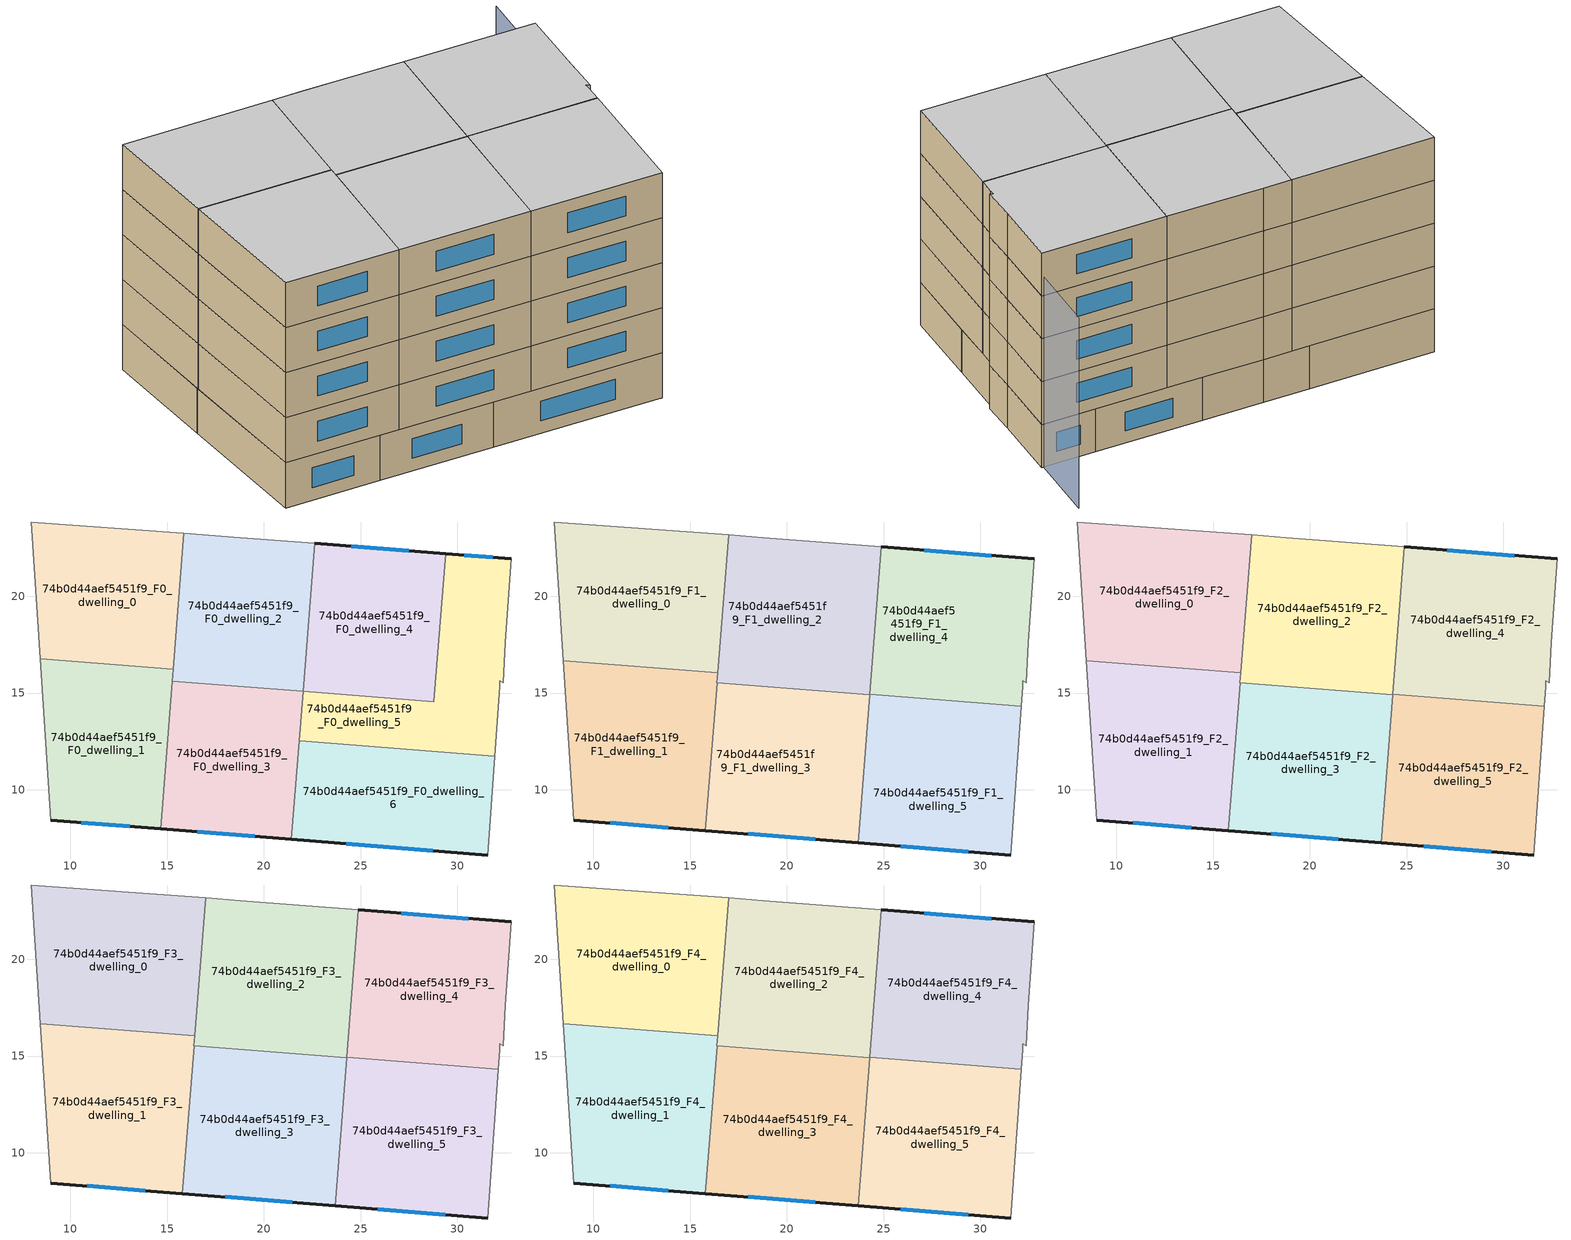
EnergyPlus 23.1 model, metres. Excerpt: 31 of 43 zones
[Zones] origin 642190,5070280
74b0d44aef5451f9_F0_dwelling_0
 floor ground (EU_floor_Construction): 15.86,23.26 15.31,16.22 8.43,16.77 7.98,23.84 z0
 wall to 74b0d44aef5451f9_F0_dwelling_1 (EU_wall_Construction): 8.43,16.77 15.31,16.22 z0:3
 wall adiabatic (EU_wall_Construction): 15.86,23.26 7.98,23.84 8.43,16.77 z0:3
 wall to 74b0d44aef5451f9_F0_dwelling_2 (EU_wall_Construction): 15.31,16.22 15.86,23.26 z0:3
 ceiling adiabatic (EU_roof_Construction): 15.31,16.22 15.86,23.26 7.98,23.84 8.43,16.77 z3
74b0d44aef5451f9_F0_dwelling_1
 floor ground (EU_floor_Construction): 15.31,16.22 14.66,7.98 8.97,8.43 8.43,16.77 z0
 wall outside (EU_wall_Construction): 8.97,8.43 14.66,7.98 z0:3
 wall adiabatic (EU_wall_Construction): 8.43,16.77 8.97,8.43 z0:3
 wall to 74b0d44aef5451f9_F0_dwelling_3 (EU_wall_Construction): 14.66,7.98 15.26,15.62 z0:3
 wall to 74b0d44aef5451f9_F0_dwelling_2 (EU_wall_Construction): 15.26,15.62 15.31,16.23 z0:3
 window (EU_Window_Construction): 10.57,8.31 13.06,8.11 z0.84:2.16
 ceiling adiabatic (EU_roof_Construction): 15.3,16.14 15.31,16.22 8.43,16.77 8.44,16.68 z3
74b0d44aef5451f9_F0_dwelling_2
 floor ground (EU_floor_Construction): 22.64,22.74 22.03,15.09 15.26,15.62 15.86,23.26 18.78,23.04 z0
 wall adiabatic (EU_wall_Construction): 22.64,22.74 18.78,23.04 15.86,23.26 z0:3
 wall to 74b0d44aef5451f9_F0_dwelling_3 (EU_wall_Construction): 15.26,15.62 22.03,15.09 z0:3
 wall to 74b0d44aef5451f9_F0_dwelling_4 (EU_wall_Construction): 22.03,15.09 22.64,22.74 z0:3
 ceiling adiabatic (EU_roof_Construction): 16.43,16.05 16.99,23.17 15.86,23.26 15.3,16.14 z3
74b0d44aef5451f9_F0_dwelling_3
 floor ground (EU_floor_Construction): 22.03,15.09 21.43,7.44 14.66,7.98 15.26,15.62 z0
 wall outside (EU_wall_Construction): 14.66,7.98 21.43,7.44 z0:3
 wall to 74b0d44aef5451f9_F0_dwelling_6 (EU_wall_Construction): 21.43,7.44 21.83,12.54 z0:3
 wall to 74b0d44aef5451f9_F0_dwelling_5 (EU_wall_Construction): 21.83,12.54 22.03,15.08 z0:3
 window (EU_Window_Construction): 16.56,7.83 19.53,7.59 z0.84:2.16
74b0d44aef5451f9_F0_dwelling_4
 floor ground (EU_floor_Construction): 29.4,22.2 28.8,14.55 22.03,15.08 22.64,22.74 z0
 wall outside (EU_wall_Construction): 29.4,22.2 22.64,22.74 z0:3
 wall to 74b0d44aef5451f9_F0_dwelling_5 (EU_wall_Construction): 22.03,15.08 28.8,14.55 29.4,22.2 z0:3
 window (EU_Window_Construction): 27.51,22.35 24.53,22.59 z0.84:2.16
74b0d44aef5451f9_F0_dwelling_5
 floor ground (EU_floor_Construction): 32.79,21.94 32.49,17.63 32.39,15.53 32.19,15.63 32.19,15.33 31.94,11.74 21.83,12.54 22.03,15.08 28.8,14.55 29.4,22.2 z0
 wall outside (EU_wall_Construction): 32.79,21.94 29.4,22.2 z0:3
 wall adiabatic (EU_wall_Construction): 31.94,11.74 32.19,15.33 32.19,15.63 32.39,15.53 32.49,17.63 32.79,21.94 z0:3
 wall to 74b0d44aef5451f9_F0_dwelling_6 (EU_wall_Construction): 21.83,12.54 31.94,11.74 z0:3
 window (EU_Window_Construction): 31.84,22.01 30.35,22.13 z0.84:2.16
74b0d44aef5451f9_F0_dwelling_6
 floor ground (EU_floor_Construction): 31.94,11.74 31.59,6.62 21.43,7.44 21.83,12.54 z0
 wall outside (EU_wall_Construction): 21.43,7.44 31.59,6.62 z0:3
 wall adiabatic (EU_wall_Construction): 31.59,6.62 31.94,11.74 z0:3
 window (EU_Window_Construction): 24.28,7.21 28.74,6.85 z0.84:2.16
 ceiling adiabatic (EU_roof_Construction): 31.59,6.62 31.94,11.74 24.09,12.36 23.68,7.26 21.43,7.44 z3
74b0d44aef5451f9_F1_dwelling_0
 floor adiabatic (EU_floor_Construction): 16.99,23.17 16.43,16.05 8.44,16.68 7.98,23.84 z3
 wall to 74b0d44aef5451f9_F1_dwelling_1 (EU_wall_Construction): 8.44,16.68 16.43,16.05 z3:6
 wall adiabatic (EU_wall_Construction): 16.99,23.17 7.98,23.84 8.44,16.68 z3:6
 wall to 74b0d44aef5451f9_F1_dwelling_2 (EU_wall_Construction): 16.43,16.05 16.99,23.17 z3:6
74b0d44aef5451f9_F1_dwelling_1
 floor to 74b0d44aef5451f9_F0_dwelling_1 (EU_floor_Construction): 15.3,16.14 14.66,7.98 8.97,8.43 8.44,16.68 z3
 floor to 74b0d44aef5451f9_F0_dwelling_3 (EU_floor_Construction): 16.39,15.53 15.79,7.89 14.66,7.98 15.26,15.62 z3
 floor to 74b0d44aef5451f9_F0_dwelling_2 (EU_floor_Construction): 16.43,16.05 16.39,15.53 15.26,15.62 15.3,16.14 z3
 wall outside (EU_wall_Construction): 8.97,8.43 15.79,7.89 z3:6
 wall adiabatic (EU_wall_Construction): 8.44,16.68 8.97,8.43 z3:6
 wall to 74b0d44aef5451f9_F1_dwelling_3 (EU_wall_Construction): 15.79,7.89 16.39,15.53 z3:6
 wall to 74b0d44aef5451f9_F1_dwelling_2 (EU_wall_Construction): 16.39,15.53 16.43,16.05 z3:6
 window (EU_Window_Construction): 10.88,8.28 13.88,8.04 z3.84:5.16
74b0d44aef5451f9_F1_dwelling_2
 floor to 74b0d44aef5451f9_F0_dwelling_2 (EU_floor_Construction): 22.64,22.74 22.03,15.09 16.39,15.53 16.99,23.17 18.78,23.04 z3
 floor to 74b0d44aef5451f9_F0_dwelling_4 (EU_floor_Construction): 24.89,22.56 24.29,14.91 22.03,15.09 22.64,22.74 z3
 wall adiabatic (EU_wall_Construction): 24.89,22.56 18.78,23.04 16.99,23.17 z3:6
 wall to 74b0d44aef5451f9_F1_dwelling_3 (EU_wall_Construction): 16.39,15.53 24.29,14.91 z3:6
 wall to 74b0d44aef5451f9_F1_dwelling_4 (EU_wall_Construction): 24.29,14.93 24.89,22.56 z3:6
 wall to 74b0d44aef5451f9_F1_dwelling_5 (EU_wall_Construction): 24.29,14.91 24.29,14.93 z3:6
74b0d44aef5451f9_F1_dwelling_3
 floor to 74b0d44aef5451f9_F0_dwelling_3 (EU_floor_Construction): 22.03,15.09 21.43,7.44 15.79,7.89 16.39,15.53 z3
 floor to 74b0d44aef5451f9_F0_dwelling_5 (EU_floor_Construction): 24.29,14.91 24.09,12.36 21.83,12.54 22.03,15.08 z3
 floor to 74b0d44aef5451f9_F0_dwelling_6 (EU_floor_Construction): 24.09,12.36 23.68,7.26 21.43,7.44 21.83,12.54 z3
 wall outside (EU_wall_Construction): 15.79,7.89 23.68,7.26 z3:6
 wall to 74b0d44aef5451f9_F1_dwelling_5 (EU_wall_Construction): 23.68,7.26 24.29,14.91 z3:6
 window (EU_Window_Construction): 18,7.71 21.47,7.43 z3.84:5.16
74b0d44aef5451f9_F1_dwelling_4
 floor to 74b0d44aef5451f9_F0_dwelling_4 (EU_floor_Construction): 29.4,22.2 28.8,14.58 24.29,14.93 24.89,22.56 z3
 floor to 74b0d44aef5451f9_F0_dwelling_5 (EU_floor_Construction): 32.79,21.94 32.49,17.63 32.39,15.53 32.19,15.63 32.19,15.33 32.12,14.31 28.8,14.58 29.4,22.2 z3
 wall outside (EU_wall_Construction): 32.79,21.94 24.89,22.56 z3:6
 wall adiabatic (EU_wall_Construction): 32.12,14.31 32.19,15.33 32.19,15.63 32.39,15.53 32.49,17.63 32.79,21.94 z3:6
 wall to 74b0d44aef5451f9_F1_dwelling_5 (EU_wall_Construction): 24.29,14.93 32.12,14.31 z3:6
 window (EU_Window_Construction): 30.58,22.11 27.11,22.38 z3.84:5.16
74b0d44aef5451f9_F1_dwelling_5
 floor to 74b0d44aef5451f9_F0_dwelling_5 (EU_floor_Construction): 32.12,14.31 31.94,11.74 24.09,12.36 24.29,14.91 28.8,14.55 28.8,14.58 z3
 floor adiabatic (EU_floor_Construction): 31.94,11.74 31.59,6.62 23.68,7.26 24.09,12.36 z3
 floor to 74b0d44aef5451f9_F0_dwelling_4 (EU_floor_Construction): 28.8,14.58 28.8,14.55 24.29,14.91 24.29,14.93 z3
 wall outside (EU_wall_Construction): 23.68,7.26 31.59,6.62 z3:6
 wall adiabatic (EU_wall_Construction): 31.59,6.62 32.12,14.31 z3:6
 window (EU_Window_Construction): 25.9,7.08 29.37,6.8 z3.84:5.16
74b0d44aef5451f9_F2_dwelling_0
 floor to 74b0d44aef5451f9_F1_dwelling_0 (EU_floor_Construction): 16.99,23.17 16.43,16.05 8.44,16.68 7.98,23.84 z6
 wall to 74b0d44aef5451f9_F2_dwelling_1 (EU_wall_Construction): 8.44,16.68 16.43,16.05 z6:9
 wall adiabatic (EU_wall_Construction): 16.99,23.17 7.98,23.84 8.44,16.68 z6:9
 wall to 74b0d44aef5451f9_F2_dwelling_2 (EU_wall_Construction): 16.43,16.05 16.99,23.17 z6:9
74b0d44aef5451f9_F2_dwelling_1
 floor to 74b0d44aef5451f9_F1_dwelling_1 (EU_floor_Construction): 16.43,16.05 15.79,7.89 8.97,8.43 8.44,16.68 z6
 wall outside (EU_wall_Construction): 8.97,8.43 15.79,7.89 z6:9
 wall adiabatic (EU_wall_Construction): 8.44,16.68 8.97,8.43 z6:9
 wall to 74b0d44aef5451f9_F2_dwelling_3 (EU_wall_Construction): 15.79,7.89 16.39,15.53 z6:9
 wall to 74b0d44aef5451f9_F2_dwelling_2 (EU_wall_Construction): 16.39,15.53 16.43,16.05 z6:9
 window (EU_Window_Construction): 10.88,8.28 13.88,8.04 z6.84:8.16
74b0d44aef5451f9_F2_dwelling_2
 floor to 74b0d44aef5451f9_F1_dwelling_2 (EU_floor_Construction): 24.89,22.56 24.29,14.91 16.39,15.53 16.99,23.17 18.78,23.04 z6
 wall adiabatic (EU_wall_Construction): 24.89,22.56 18.78,23.04 16.99,23.17 z6:9
 wall to 74b0d44aef5451f9_F2_dwelling_3 (EU_wall_Construction): 16.39,15.53 24.29,14.91 z6:9
 wall to 74b0d44aef5451f9_F2_dwelling_4 (EU_wall_Construction): 24.29,14.93 24.89,22.56 z6:9
 wall to 74b0d44aef5451f9_F2_dwelling_5 (EU_wall_Construction): 24.29,14.91 24.29,14.93 z6:9
74b0d44aef5451f9_F2_dwelling_3
 floor to 74b0d44aef5451f9_F1_dwelling_3 (EU_floor_Construction): 24.29,14.91 23.68,7.26 15.79,7.89 16.39,15.53 z6
 wall outside (EU_wall_Construction): 15.79,7.89 23.68,7.26 z6:9
 wall to 74b0d44aef5451f9_F2_dwelling_5 (EU_wall_Construction): 23.68,7.26 24.29,14.91 z6:9
 window (EU_Window_Construction): 18,7.71 21.47,7.43 z6.84:8.16
74b0d44aef5451f9_F2_dwelling_4
 floor to 74b0d44aef5451f9_F1_dwelling_4 (EU_floor_Construction): 32.79,21.94 32.49,17.63 32.39,15.53 32.19,15.63 32.19,15.33 32.12,14.31 24.29,14.93 24.89,22.56 z6
 wall outside (EU_wall_Construction): 32.79,21.94 24.89,22.56 z6:9
 wall adiabatic (EU_wall_Construction): 32.12,14.31 32.19,15.33 32.19,15.63 32.39,15.53 32.49,17.63 32.79,21.94 z6:9
 wall to 74b0d44aef5451f9_F2_dwelling_5 (EU_wall_Construction): 24.29,14.93 32.12,14.31 z6:9
 window (EU_Window_Construction): 30.58,22.11 27.11,22.38 z6.84:8.16
74b0d44aef5451f9_F2_dwelling_5
 floor to 74b0d44aef5451f9_F1_dwelling_5 (EU_floor_Construction): 32.12,14.31 31.59,6.62 23.68,7.26 24.29,14.93 z6
 wall outside (EU_wall_Construction): 23.68,7.26 31.59,6.62 z6:9
 wall adiabatic (EU_wall_Construction): 31.59,6.62 32.12,14.31 z6:9
 window (EU_Window_Construction): 25.9,7.08 29.37,6.8 z6.84:8.16
74b0d44aef5451f9_F3_dwelling_0
 floor to 74b0d44aef5451f9_F2_dwelling_0 (EU_floor_Construction): 16.99,23.17 16.43,16.05 8.44,16.68 7.98,23.84 z9
 wall to 74b0d44aef5451f9_F3_dwelling_1 (EU_wall_Construction): 8.44,16.68 16.43,16.05 z9:12
 wall adiabatic (EU_wall_Construction): 16.99,23.17 7.98,23.84 8.44,16.68 z9:12
 wall to 74b0d44aef5451f9_F3_dwelling_2 (EU_wall_Construction): 16.43,16.05 16.99,23.17 z9:12
74b0d44aef5451f9_F3_dwelling_1
 floor to 74b0d44aef5451f9_F2_dwelling_1 (EU_floor_Construction): 16.43,16.05 15.79,7.89 8.97,8.43 8.44,16.68 z9
 wall outside (EU_wall_Construction): 8.97,8.43 15.79,7.89 z9:12
 wall adiabatic (EU_wall_Construction): 8.44,16.68 8.97,8.43 z9:12
 wall to 74b0d44aef5451f9_F3_dwelling_3 (EU_wall_Construction): 15.79,7.89 16.39,15.53 z9:12
 wall to 74b0d44aef5451f9_F3_dwelling_2 (EU_wall_Construction): 16.39,15.53 16.43,16.05 z9:12
 window (EU_Window_Construction): 10.88,8.28 13.88,8.04 z9.84:11.16
74b0d44aef5451f9_F3_dwelling_2
 floor to 74b0d44aef5451f9_F2_dwelling_2 (EU_floor_Construction): 24.89,22.56 24.29,14.91 16.39,15.53 16.99,23.17 18.78,23.04 z9
 wall adiabatic (EU_wall_Construction): 24.89,22.56 18.78,23.04 16.99,23.17 z9:12
 wall to 74b0d44aef5451f9_F3_dwelling_3 (EU_wall_Construction): 16.39,15.53 24.29,14.91 z9:12
 wall to 74b0d44aef5451f9_F3_dwelling_4 (EU_wall_Construction): 24.29,14.93 24.89,22.56 z9:12
 wall to 74b0d44aef5451f9_F3_dwelling_5 (EU_wall_Construction): 24.29,14.91 24.29,14.93 z9:12
74b0d44aef5451f9_F3_dwelling_3
 floor to 74b0d44aef5451f9_F2_dwelling_3 (EU_floor_Construction): 24.29,14.91 23.68,7.26 15.79,7.89 16.39,15.53 z9
 wall outside (EU_wall_Construction): 15.79,7.89 23.68,7.26 z9:12
 wall to 74b0d44aef5451f9_F3_dwelling_5 (EU_wall_Construction): 23.68,7.26 24.29,14.91 z9:12
 window (EU_Window_Construction): 18,7.71 21.47,7.43 z9.84:11.16
74b0d44aef5451f9_F3_dwelling_4
 floor to 74b0d44aef5451f9_F2_dwelling_4 (EU_floor_Construction): 32.79,21.94 32.49,17.63 32.39,15.53 32.19,15.63 32.19,15.33 32.12,14.31 24.29,14.93 24.89,22.56 z9
 wall outside (EU_wall_Construction): 32.79,21.94 24.89,22.56 z9:12
 wall adiabatic (EU_wall_Construction): 32.12,14.31 32.19,15.33 32.19,15.63 32.39,15.53 32.49,17.63 32.79,21.94 z9:12
 wall to 74b0d44aef5451f9_F3_dwelling_5 (EU_wall_Construction): 24.29,14.93 32.12,14.31 z9:12
 window (EU_Window_Construction): 30.58,22.11 27.11,22.38 z9.84:11.16
74b0d44aef5451f9_F3_dwelling_5
 floor to 74b0d44aef5451f9_F2_dwelling_5 (EU_floor_Construction): 32.12,14.31 31.59,6.62 23.68,7.26 24.29,14.93 z9
 wall outside (EU_wall_Construction): 23.68,7.26 31.59,6.62 z9:12
 wall adiabatic (EU_wall_Construction): 31.59,6.62 32.12,14.31 z9:12
 window (EU_Window_Construction): 25.9,7.08 29.37,6.8 z9.84:11.16
74b0d44aef5451f9_F4_dwelling_0
 floor to 74b0d44aef5451f9_F3_dwelling_0 (EU_floor_Construction): 16.99,23.17 16.43,16.05 8.44,16.68 7.98,23.84 z12
 wall to 74b0d44aef5451f9_F4_dwelling_1 (EU_wall_Construction): 8.44,16.68 16.43,16.05 z12:15
 wall adiabatic (EU_wall_Construction): 16.99,23.17 7.98,23.84 8.44,16.68 z12:15
 wall to 74b0d44aef5451f9_F4_dwelling_2 (EU_wall_Construction): 16.43,16.05 16.99,23.17 z12:15
 ceiling to 74b0d44aef5451f9_F5_dwelling_0 (EU_floor_Construction): 16.43,16.05 16.99,23.17 7.98,23.84 8.44,16.68 z15
74b0d44aef5451f9_F4_dwelling_1
 floor to 74b0d44aef5451f9_F3_dwelling_1 (EU_floor_Construction): 16.43,16.05 15.79,7.89 8.97,8.43 8.44,16.68 z12
 wall outside (EU_wall_Construction): 8.97,8.43 15.79,7.89 z12:15
 wall adiabatic (EU_wall_Construction): 8.44,16.68 8.97,8.43 z12:15
 wall to 74b0d44aef5451f9_F4_dwelling_3 (EU_wall_Construction): 15.79,7.89 16.39,15.53 z12:15
 wall to 74b0d44aef5451f9_F4_dwelling_2 (EU_wall_Construction): 16.39,15.53 16.43,16.05 z12:15
 window (EU_Window_Construction): 10.88,8.28 13.88,8.04 z12.84:14.16
 ceiling to 74b0d44aef5451f9_F5_dwelling_1 (EU_floor_Construction): 15.79,7.89 16.43,16.05 8.44,16.68 8.97,8.43 z15
74b0d44aef5451f9_F4_dwelling_2
 floor to 74b0d44aef5451f9_F3_dwelling_2 (EU_floor_Construction): 24.89,22.56 24.29,14.91 16.39,15.53 16.99,23.17 18.78,23.04 z12
 wall adiabatic (EU_wall_Construction): 24.89,22.56 18.78,23.04 16.99,23.17 z12:15
 wall to 74b0d44aef5451f9_F4_dwelling_3 (EU_wall_Construction): 16.39,15.53 24.29,14.91 z12:15
 wall to 74b0d44aef5451f9_F4_dwelling_4 (EU_wall_Construction): 24.29,14.93 24.89,22.56 z12:15
 wall to 74b0d44aef5451f9_F4_dwelling_5 (EU_wall_Construction): 24.29,14.91 24.29,14.93 z12:15
 ceiling to 74b0d44aef5451f9_F5_dwelling_2 (EU_floor_Construction): 24.29,14.91 24.89,22.56 18.78,23.04 16.99,23.17 16.39,15.53 z15
74b0d44aef5451f9_F4_dwelling_3
 floor to 74b0d44aef5451f9_F3_dwelling_3 (EU_floor_Construction): 24.29,14.91 23.68,7.26 15.79,7.89 16.39,15.53 z12
 wall outside (EU_wall_Construction): 15.79,7.89 23.68,7.26 z12:15
 wall to 74b0d44aef5451f9_F4_dwelling_5 (EU_wall_Construction): 23.68,7.26 24.29,14.91 z12:15
 window (EU_Window_Construction): 18,7.71 21.47,7.43 z12.84:14.16
 ceiling to 74b0d44aef5451f9_F5_dwelling_3 (EU_floor_Construction): 23.68,7.26 24.29,14.91 16.39,15.53 15.79,7.89 z15
74b0d44aef5451f9_F4_dwelling_4
 floor to 74b0d44aef5451f9_F3_dwelling_4 (EU_floor_Construction): 32.79,21.94 32.49,17.63 32.39,15.53 32.19,15.63 32.19,15.33 32.12,14.31 24.29,14.93 24.89,22.56 z12
 wall outside (EU_wall_Construction): 32.79,21.94 24.89,22.56 z12:15
 wall adiabatic (EU_wall_Construction): 32.12,14.31 32.19,15.33 32.19,15.63 32.39,15.53 32.49,17.63 32.79,21.94 z12:15
 wall to 74b0d44aef5451f9_F4_dwelling_5 (EU_wall_Construction): 24.29,14.93 32.12,14.31 z12:15
 window (EU_Window_Construction): 30.58,22.11 27.11,22.38 z12.84:14.16
 ceiling to 74b0d44aef5451f9_F5_dwelling_4 (EU_floor_Construction): 32.12,14.31 32.19,15.33 32.19,15.63 32.39,15.53 32.49,17.63 32.79,21.94 24.89,22.56 24.29,14.93 z15
74b0d44aef5451f9_F4_dwelling_5
 floor to 74b0d44aef5451f9_F3_dwelling_5 (EU_floor_Construction): 32.12,14.31 31.59,6.62 23.68,7.26 24.29,14.93 z12
 wall outside (EU_wall_Construction): 23.68,7.26 31.59,6.62 z12:15
 wall adiabatic (EU_wall_Construction): 31.59,6.62 32.12,14.31 z12:15
 window (EU_Window_Construction): 25.9,7.08 29.37,6.8 z12.84:14.16
 ceiling to 74b0d44aef5451f9_F5_dwelling_5 (EU_floor_Construction): 31.59,6.62 32.12,14.31 24.29,14.93 23.68,7.26 z15
shading: 31.51,6.62 33.01,26.37 z0:13.3
[Building]
EU S2 Campaign: North Axis=0; Terrain=City; Solar Distribution=FullExterior
[Site:Location]
Lyon-Bron: Latitude=45.75; Longitude=5; Time Zone=1; Elevation=198
[SizingPeriod:WeatherFileDays]
AnnualSizingPeriod: Begin Month=1; Begin Day of Month=1; End Month=12; End Day of Month=31; Day of Week for Start Day=Monday; Use Weather File Daylight Saving Period=No; Use Weather File Rain and Snow Indicators=No
[MATERIAL]
EU_InternalMass_Material: Roughness=MediumRough; Thickness=0.1; Conductivity=1; Density=1800; Specific Heat=900; Thermal Absorptance=0.9; Solar Absorptance=0.7; Visible Absorptance=0.7
[MATERIAL:NOMASS] Roughness=MediumRough; Thermal Absorptance=0.9; Solar Absorptance=0.7; Visible Absorptance=0.7
Name | Thermal Resistance
EU_wall_NoMass | 0.776494
EU_roof_NoMass | 0.486893
EU_floor_NoMass | 0.421597
[WINDOWMATERIAL:SIMPLEGLAZINGSYSTEM]
EU_Window_SimpleGlazing: UFactor=4.24961; Solar Heat Gain Coefficient=0.83; Visible Transmittance=0.83
[CONSTRUCTION]
EU_wall_Construction: EU_wall_NoMass
EU_roof_Construction: EU_roof_NoMass
EU_floor_Construction: EU_floor_NoMass
EU_Window_Construction: EU_Window_SimpleGlazing
EU_InternalMass_Construction: EU_InternalMass_Material
[ZONE] Type=1; Multiplier=1; Ceiling Height=autocalculate; Floor Area=autocalculate; Part of Total Floor Area=Yes
Name | Volume
74b0d44aef5451f9_F0_dwelling_0 | 156.312
74b0d44aef5451f9_F1_dwelling_0; 74b0d44aef5451f9_F2_dwelling_0; 74b0d44aef5451f9_F3_dwelling_0; 74b0d44aef5451f9_F4_dwelling_0 | 182.352
74b0d44aef5451f9_F0_dwelling_1; 74b0d44aef5451f9_F0_dwelling_5 | 156.302
74b0d44aef5451f9_F1_dwelling_1; 74b0d44aef5451f9_F2_dwelling_1; 74b0d44aef5451f9_F3_dwelling_1; 74b0d44aef5451f9_F4_dwelling_1 | 182.336
74b0d44aef5451f9_F0_dwelling_2 | 156.297
74b0d44aef5451f9_F1_dwelling_2; 74b0d44aef5451f9_F2_dwelling_2; 74b0d44aef5451f9_F3_dwelling_2; 74b0d44aef5451f9_F4_dwelling_2 | 182.35
74b0d44aef5451f9_F0_dwelling_3 | 156.316
74b0d44aef5451f9_F1_dwelling_3; 74b0d44aef5451f9_F2_dwelling_3; 74b0d44aef5451f9_F3_dwelling_3; 74b0d44aef5451f9_F4_dwelling_3 | 182.323
74b0d44aef5451f9_F0_dwelling_4 | 156.288
74b0d44aef5451f9_F1_dwelling_4; 74b0d44aef5451f9_F2_dwelling_4; 74b0d44aef5451f9_F3_dwelling_4; 74b0d44aef5451f9_F4_dwelling_4 | 182.341
74b0d44aef5451f9_F1_dwelling_5; 74b0d44aef5451f9_F2_dwelling_5; 74b0d44aef5451f9_F3_dwelling_5; 74b0d44aef5451f9_F4_dwelling_5 | 182.357
74b0d44aef5451f9_F0_dwelling_6 | 156.266
[INTERNALMASS] Construction=EU_InternalMass_Construction
Name | Zone or ZoneList | Surface Area
74b0d44aef5451f9_F0_dwelling_0_EU_InternalMass | 74b0d44aef5451f9_F0_dwelling_0 | 52.1037
74b0d44aef5451f9_F0_dwelling_1_EU_InternalMass | 74b0d44aef5451f9_F0_dwelling_1 | 52.0987
74b0d44aef5451f9_F0_dwelling_2_EU_InternalMass | 74b0d44aef5451f9_F0_dwelling_2 | 52.0986
74b0d44aef5451f9_F0_dwelling_3_EU_InternalMass | 74b0d44aef5451f9_F0_dwelling_3 | 52.1035
74b0d44aef5451f9_F0_dwelling_4_EU_InternalMass | 74b0d44aef5451f9_F0_dwelling_4 | 52.096
74b0d44aef5451f9_F0_dwelling_5_EU_InternalMass | 74b0d44aef5451f9_F0_dwelling_5 | 52.1008
74b0d44aef5451f9_F0_dwelling_6_EU_InternalMass | 74b0d44aef5451f9_F0_dwelling_6 | 52.0882
74b0d44aef5451f9_F1_dwelling_0_EU_InternalMass | 74b0d44aef5451f9_F1_dwelling_0 | 60.7843
74b0d44aef5451f9_F1_dwelling_1_EU_InternalMass | 74b0d44aef5451f9_F1_dwelling_1 | 60.779
74b0d44aef5451f9_F1_dwelling_2_EU_InternalMass | 74b0d44aef5451f9_F1_dwelling_2 | 60.7844
74b0d44aef5451f9_F1_dwelling_3_EU_InternalMass | 74b0d44aef5451f9_F1_dwelling_3 | 60.7762
74b0d44aef5451f9_F1_dwelling_4_EU_InternalMass | 74b0d44aef5451f9_F1_dwelling_4 | 60.7808
74b0d44aef5451f9_F1_dwelling_5_EU_InternalMass | 74b0d44aef5451f9_F1_dwelling_5 | 60.7872
74b0d44aef5451f9_F2_dwelling_0_EU_InternalMass | 74b0d44aef5451f9_F2_dwelling_0 | 60.7843
74b0d44aef5451f9_F2_dwelling_1_EU_InternalMass | 74b0d44aef5451f9_F2_dwelling_1 | 60.779
74b0d44aef5451f9_F2_dwelling_2_EU_InternalMass | 74b0d44aef5451f9_F2_dwelling_2 | 60.7844
74b0d44aef5451f9_F2_dwelling_3_EU_InternalMass | 74b0d44aef5451f9_F2_dwelling_3 | 60.7762
74b0d44aef5451f9_F2_dwelling_4_EU_InternalMass | 74b0d44aef5451f9_F2_dwelling_4 | 60.7808
74b0d44aef5451f9_F2_dwelling_5_EU_InternalMass | 74b0d44aef5451f9_F2_dwelling_5 | 60.7872
74b0d44aef5451f9_F3_dwelling_0_EU_InternalMass | 74b0d44aef5451f9_F3_dwelling_0 | 60.7843
74b0d44aef5451f9_F3_dwelling_1_EU_InternalMass | 74b0d44aef5451f9_F3_dwelling_1 | 60.779
74b0d44aef5451f9_F3_dwelling_2_EU_InternalMass | 74b0d44aef5451f9_F3_dwelling_2 | 60.7844
74b0d44aef5451f9_F3_dwelling_3_EU_InternalMass | 74b0d44aef5451f9_F3_dwelling_3 | 60.7762
74b0d44aef5451f9_F3_dwelling_4_EU_InternalMass | 74b0d44aef5451f9_F3_dwelling_4 | 60.7808
74b0d44aef5451f9_F3_dwelling_5_EU_InternalMass | 74b0d44aef5451f9_F3_dwelling_5 | 60.7872
74b0d44aef5451f9_F4_dwelling_0_EU_InternalMass | 74b0d44aef5451f9_F4_dwelling_0 | 60.7843
74b0d44aef5451f9_F4_dwelling_1_EU_InternalMass | 74b0d44aef5451f9_F4_dwelling_1 | 60.779
74b0d44aef5451f9_F4_dwelling_2_EU_InternalMass | 74b0d44aef5451f9_F4_dwelling_2 | 60.7844
74b0d44aef5451f9_F4_dwelling_3_EU_InternalMass | 74b0d44aef5451f9_F4_dwelling_3 | 60.7762
74b0d44aef5451f9_F4_dwelling_4_EU_InternalMass | 74b0d44aef5451f9_F4_dwelling_4 | 60.7808
74b0d44aef5451f9_F4_dwelling_5_EU_InternalMass | 74b0d44aef5451f9_F4_dwelling_5 | 60.7872
[OTHEREQUIPMENT] Fuel Type=Electricity; Design Level Calculation Method=Watts/Area; Power per Zone Floor Area=1; Fraction Latent=0; Fraction Radiant=0; Fraction Lost=0; Carbon Dioxide Generation Rate=0; EndUse Subcategory=EU_Step8_InternalGains
Name | Zone or ZoneList or Space or SpaceList | Schedule
EU_Step8_InternalGain_74b0d44aef5451f9_F0_dwelling_0_f000 | 74b0d44aef5451f9_F0_dwelling_0 | EU_Step8_GainSchedule_74b0d44aef5451f9_F0_dwelling_0_f000
EU_Step8_InternalGain_74b0d44aef5451f9_F0_dwelling_1_f000 | 74b0d44aef5451f9_F0_dwelling_1 | EU_Step8_GainSchedule_74b0d44aef5451f9_F0_dwelling_1_f000
EU_Step8_InternalGain_74b0d44aef5451f9_F0_dwelling_2_f000 | 74b0d44aef5451f9_F0_dwelling_2 | EU_Step8_GainSchedule_74b0d44aef5451f9_F0_dwelling_2_f000
EU_Step8_InternalGain_74b0d44aef5451f9_F0_dwelling_3_f000 | 74b0d44aef5451f9_F0_dwelling_3 | EU_Step8_GainSchedule_74b0d44aef5451f9_F0_dwelling_3_f000
EU_Step8_InternalGain_74b0d44aef5451f9_F0_dwelling_4_f000 | 74b0d44aef5451f9_F0_dwelling_4 | EU_Step8_GainSchedule_74b0d44aef5451f9_F0_dwelling_4_f000
EU_Step8_InternalGain_74b0d44aef5451f9_F0_dwelling_5_f000 | 74b0d44aef5451f9_F0_dwelling_5 | EU_Step8_GainSchedule_74b0d44aef5451f9_F0_dwelling_5_f000
EU_Step8_InternalGain_74b0d44aef5451f9_F0_dwelling_6_f000 | 74b0d44aef5451f9_F0_dwelling_6 | EU_Step8_GainSchedule_74b0d44aef5451f9_F0_dwelling_6_f000
EU_Step8_InternalGain_74b0d44aef5451f9_F1_dwelling_0_f000 | 74b0d44aef5451f9_F1_dwelling_0 | EU_Step8_GainSchedule_74b0d44aef5451f9_F1_dwelling_0_f000
EU_Step8_InternalGain_74b0d44aef5451f9_F1_dwelling_1_f000 | 74b0d44aef5451f9_F1_dwelling_1 | EU_Step8_GainSchedule_74b0d44aef5451f9_F1_dwelling_1_f000
EU_Step8_InternalGain_74b0d44aef5451f9_F1_dwelling_2_f000 | 74b0d44aef5451f9_F1_dwelling_2 | EU_Step8_GainSchedule_74b0d44aef5451f9_F1_dwelling_2_f000
EU_Step8_InternalGain_74b0d44aef5451f9_F1_dwelling_3_f000 | 74b0d44aef5451f9_F1_dwelling_3 | EU_Step8_GainSchedule_74b0d44aef5451f9_F1_dwelling_3_f000
EU_Step8_InternalGain_74b0d44aef5451f9_F1_dwelling_4_f000 | 74b0d44aef5451f9_F1_dwelling_4 | EU_Step8_GainSchedule_74b0d44aef5451f9_F1_dwelling_4_f000
EU_Step8_InternalGain_74b0d44aef5451f9_F1_dwelling_5_f000 | 74b0d44aef5451f9_F1_dwelling_5 | EU_Step8_GainSchedule_74b0d44aef5451f9_F1_dwelling_5_f000
EU_Step8_InternalGain_74b0d44aef5451f9_F2_dwelling_0_f000 | 74b0d44aef5451f9_F2_dwelling_0 | EU_Step8_GainSchedule_74b0d44aef5451f9_F2_dwelling_0_f000
EU_Step8_InternalGain_74b0d44aef5451f9_F2_dwelling_1_f000 | 74b0d44aef5451f9_F2_dwelling_1 | EU_Step8_GainSchedule_74b0d44aef5451f9_F2_dwelling_1_f000
EU_Step8_InternalGain_74b0d44aef5451f9_F2_dwelling_2_f000 | 74b0d44aef5451f9_F2_dwelling_2 | EU_Step8_GainSchedule_74b0d44aef5451f9_F2_dwelling_2_f000
EU_Step8_InternalGain_74b0d44aef5451f9_F2_dwelling_3_f000 | 74b0d44aef5451f9_F2_dwelling_3 | EU_Step8_GainSchedule_74b0d44aef5451f9_F2_dwelling_3_f000
EU_Step8_InternalGain_74b0d44aef5451f9_F2_dwelling_4_f000 | 74b0d44aef5451f9_F2_dwelling_4 | EU_Step8_GainSchedule_74b0d44aef5451f9_F2_dwelling_4_f000
EU_Step8_InternalGain_74b0d44aef5451f9_F2_dwelling_5_f000 | 74b0d44aef5451f9_F2_dwelling_5 | EU_Step8_GainSchedule_74b0d44aef5451f9_F2_dwelling_5_f000
EU_Step8_InternalGain_74b0d44aef5451f9_F3_dwelling_0_f000 | 74b0d44aef5451f9_F3_dwelling_0 | EU_Step8_GainSchedule_74b0d44aef5451f9_F3_dwelling_0_f000
EU_Step8_InternalGain_74b0d44aef5451f9_F3_dwelling_1_f000 | 74b0d44aef5451f9_F3_dwelling_1 | EU_Step8_GainSchedule_74b0d44aef5451f9_F3_dwelling_1_f000
EU_Step8_InternalGain_74b0d44aef5451f9_F3_dwelling_2_f000 | 74b0d44aef5451f9_F3_dwelling_2 | EU_Step8_GainSchedule_74b0d44aef5451f9_F3_dwelling_2_f000
EU_Step8_InternalGain_74b0d44aef5451f9_F3_dwelling_3_f000 | 74b0d44aef5451f9_F3_dwelling_3 | EU_Step8_GainSchedule_74b0d44aef5451f9_F3_dwelling_3_f000
EU_Step8_InternalGain_74b0d44aef5451f9_F3_dwelling_4_f000 | 74b0d44aef5451f9_F3_dwelling_4 | EU_Step8_GainSchedule_74b0d44aef5451f9_F3_dwelling_4_f000
EU_Step8_InternalGain_74b0d44aef5451f9_F3_dwelling_5_f000 | 74b0d44aef5451f9_F3_dwelling_5 | EU_Step8_GainSchedule_74b0d44aef5451f9_F3_dwelling_5_f000
EU_Step8_InternalGain_74b0d44aef5451f9_F4_dwelling_0_f000 | 74b0d44aef5451f9_F4_dwelling_0 | EU_Step8_GainSchedule_74b0d44aef5451f9_F4_dwelling_0_f000
EU_Step8_InternalGain_74b0d44aef5451f9_F4_dwelling_1_f000 | 74b0d44aef5451f9_F4_dwelling_1 | EU_Step8_GainSchedule_74b0d44aef5451f9_F4_dwelling_1_f000
EU_Step8_InternalGain_74b0d44aef5451f9_F4_dwelling_2_f000 | 74b0d44aef5451f9_F4_dwelling_2 | EU_Step8_GainSchedule_74b0d44aef5451f9_F4_dwelling_2_f000
EU_Step8_InternalGain_74b0d44aef5451f9_F4_dwelling_3_f000 | 74b0d44aef5451f9_F4_dwelling_3 | EU_Step8_GainSchedule_74b0d44aef5451f9_F4_dwelling_3_f000
EU_Step8_InternalGain_74b0d44aef5451f9_F4_dwelling_4_f000 | 74b0d44aef5451f9_F4_dwelling_4 | EU_Step8_GainSchedule_74b0d44aef5451f9_F4_dwelling_4_f000
EU_Step8_InternalGain_74b0d44aef5451f9_F4_dwelling_5_f000 | 74b0d44aef5451f9_F4_dwelling_5 | EU_Step8_GainSchedule_74b0d44aef5451f9_F4_dwelling_5_f000
[ZONEVENTILATION:DESIGNFLOWRATE] Schedule=EU_AlwaysOn; Design Flow Rate Calculation Method=AirChanges/Hour; Air Changes per Hour=0.693814; Ventilation Type=Natural; Fan Pressure Rise=0; Fan Total Efficiency=1; Constant Term Coefficient=1; Temperature Term Coefficient=0; Velocity Term Coefficient=0; Velocity Squared Term Coefficient=0; Minimum Indoor Temperature=-100; Maximum Indoor Temperature=100; Delta Temperature=-100; Minimum Outdoor Temperature=-100; Maximum Outdoor Temperature=100; Maximum Wind Speed=40
Name | Zone or ZoneList or Space or SpaceList
EU_ConstantAir_74b0d44aef5451f9_F0_dwelling_0 | 74b0d44aef5451f9_F0_dwelling_0
EU_ConstantAir_74b0d44aef5451f9_F0_dwelling_1 | 74b0d44aef5451f9_F0_dwelling_1
EU_ConstantAir_74b0d44aef5451f9_F0_dwelling_2 | 74b0d44aef5451f9_F0_dwelling_2
EU_ConstantAir_74b0d44aef5451f9_F0_dwelling_3 | 74b0d44aef5451f9_F0_dwelling_3
EU_ConstantAir_74b0d44aef5451f9_F0_dwelling_4 | 74b0d44aef5451f9_F0_dwelling_4
EU_ConstantAir_74b0d44aef5451f9_F0_dwelling_5 | 74b0d44aef5451f9_F0_dwelling_5
EU_ConstantAir_74b0d44aef5451f9_F0_dwelling_6 | 74b0d44aef5451f9_F0_dwelling_6
EU_ConstantAir_74b0d44aef5451f9_F1_dwelling_0 | 74b0d44aef5451f9_F1_dwelling_0
EU_ConstantAir_74b0d44aef5451f9_F1_dwelling_1 | 74b0d44aef5451f9_F1_dwelling_1
EU_ConstantAir_74b0d44aef5451f9_F1_dwelling_2 | 74b0d44aef5451f9_F1_dwelling_2
EU_ConstantAir_74b0d44aef5451f9_F1_dwelling_3 | 74b0d44aef5451f9_F1_dwelling_3
EU_ConstantAir_74b0d44aef5451f9_F1_dwelling_4 | 74b0d44aef5451f9_F1_dwelling_4
EU_ConstantAir_74b0d44aef5451f9_F1_dwelling_5 | 74b0d44aef5451f9_F1_dwelling_5
EU_ConstantAir_74b0d44aef5451f9_F2_dwelling_0 | 74b0d44aef5451f9_F2_dwelling_0
EU_ConstantAir_74b0d44aef5451f9_F2_dwelling_1 | 74b0d44aef5451f9_F2_dwelling_1
EU_ConstantAir_74b0d44aef5451f9_F2_dwelling_2 | 74b0d44aef5451f9_F2_dwelling_2
EU_ConstantAir_74b0d44aef5451f9_F2_dwelling_3 | 74b0d44aef5451f9_F2_dwelling_3
EU_ConstantAir_74b0d44aef5451f9_F2_dwelling_4 | 74b0d44aef5451f9_F2_dwelling_4
EU_ConstantAir_74b0d44aef5451f9_F2_dwelling_5 | 74b0d44aef5451f9_F2_dwelling_5
EU_ConstantAir_74b0d44aef5451f9_F3_dwelling_0 | 74b0d44aef5451f9_F3_dwelling_0
EU_ConstantAir_74b0d44aef5451f9_F3_dwelling_1 | 74b0d44aef5451f9_F3_dwelling_1
EU_ConstantAir_74b0d44aef5451f9_F3_dwelling_2 | 74b0d44aef5451f9_F3_dwelling_2
EU_ConstantAir_74b0d44aef5451f9_F3_dwelling_3 | 74b0d44aef5451f9_F3_dwelling_3
EU_ConstantAir_74b0d44aef5451f9_F3_dwelling_4 | 74b0d44aef5451f9_F3_dwelling_4
EU_ConstantAir_74b0d44aef5451f9_F3_dwelling_5 | 74b0d44aef5451f9_F3_dwelling_5
EU_ConstantAir_74b0d44aef5451f9_F4_dwelling_0 | 74b0d44aef5451f9_F4_dwelling_0
EU_ConstantAir_74b0d44aef5451f9_F4_dwelling_1 | 74b0d44aef5451f9_F4_dwelling_1
EU_ConstantAir_74b0d44aef5451f9_F4_dwelling_2 | 74b0d44aef5451f9_F4_dwelling_2
EU_ConstantAir_74b0d44aef5451f9_F4_dwelling_3 | 74b0d44aef5451f9_F4_dwelling_3
EU_ConstantAir_74b0d44aef5451f9_F4_dwelling_4 | 74b0d44aef5451f9_F4_dwelling_4
EU_ConstantAir_74b0d44aef5451f9_F4_dwelling_5 | 74b0d44aef5451f9_F4_dwelling_5
[HVACTEMPLATE:THERMOSTAT] Constant Heating Setpoint=20; Constant Cooling Setpoint=50
EU_HeatOnly_74b0d44aef5451f9_F0_dwelling_0; EU_HeatOnly_74b0d44aef5451f9_F0_dwelling_1; EU_HeatOnly_74b0d44aef5451f9_F0_dwelling_2; EU_HeatOnly_74b0d44aef5451f9_F0_dwelling_3; EU_HeatOnly_74b0d44aef5451f9_F0_dwelling_4; EU_HeatOnly_74b0d44aef5451f9_F0_dwelling_5; EU_HeatOnly_74b0d44aef5451f9_F0_dwelling_6; EU_HeatOnly_74b0d44aef5451f9_F1_dwelling_0; EU_HeatOnly_74b0d44aef5451f9_F1_dwelling_1; EU_HeatOnly_74b0d44aef5451f9_F1_dwelling_2; EU_HeatOnly_74b0d44aef5451f9_F1_dwelling_3; EU_HeatOnly_74b0d44aef5451f9_F1_dwelling_4; EU_HeatOnly_74b0d44aef5451f9_F1_dwelling_5; EU_HeatOnly_74b0d44aef5451f9_F2_dwelling_0; EU_HeatOnly_74b0d44aef5451f9_F2_dwelling_1; EU_HeatOnly_74b0d44aef5451f9_F2_dwelling_2; EU_HeatOnly_74b0d44aef5451f9_F2_dwelling_3; EU_HeatOnly_74b0d44aef5451f9_F2_dwelling_4; EU_HeatOnly_74b0d44aef5451f9_F2_dwelling_5; EU_HeatOnly_74b0d44aef5451f9_F3_dwelling_0; EU_HeatOnly_74b0d44aef5451f9_F3_dwelling_1; EU_HeatOnly_74b0d44aef5451f9_F3_dwelling_2; EU_HeatOnly_74b0d44aef5451f9_F3_dwelling_3; EU_HeatOnly_74b0d44aef5451f9_F3_dwelling_4; EU_HeatOnly_74b0d44aef5451f9_F3_dwelling_5; EU_HeatOnly_74b0d44aef5451f9_F4_dwelling_0; EU_HeatOnly_74b0d44aef5451f9_F4_dwelling_1; EU_HeatOnly_74b0d44aef5451f9_F4_dwelling_2; EU_HeatOnly_74b0d44aef5451f9_F4_dwelling_3; EU_HeatOnly_74b0d44aef5451f9_F4_dwelling_4; EU_HeatOnly_74b0d44aef5451f9_F4_dwelling_5; EU_HeatOnly_74b0d44aef5451f9_F5_dwelling_0; EU_HeatOnly_74b0d44aef5451f9_F5_dwelling_1; EU_HeatOnly_74b0d44aef5451f9_F5_dwelling_2; EU_HeatOnly_74b0d44aef5451f9_F5_dwelling_3; EU_HeatOnly_74b0d44aef5451f9_F5_dwelling_4; EU_HeatOnly_74b0d44aef5451f9_F5_dwelling_5; EU_HeatOnly_74b0d44aef5451f9_F6_dwelling_0; EU_HeatOnly_74b0d44aef5451f9_F6_dwelling_1; EU_HeatOnly_74b0d44aef5451f9_F6_dwelling_2; EU_HeatOnly_74b0d44aef5451f9_F6_dwelling_3; EU_HeatOnly_74b0d44aef5451f9_F6_dwelling_4; EU_HeatOnly_74b0d44aef5451f9_F6_dwelling_5
[HVACTEMPLATE:ZONE:IDEALLOADSAIRSYSTEM] System Availability Schedule=EU_AlwaysOn; Maximum Heating Supply Air Temperature=50; Minimum Cooling Supply Air Temperature=13; Maximum Heating Supply Air Humidity Ratio=0.0156; Minimum Cooling Supply Air Humidity Ratio=0.0077; Heating Limit=NoLimit; Cooling Limit=NoLimit; Heating Availability Schedule=EU_AlwaysOn; Cooling Availability Schedule=EU_CoolingOff; Dehumidification Control Type=ConstantSensibleHeatRatio; Cooling Sensible Heat Ratio=0.7; Dehumidification Setpoint=60; Humidification Control Type=None; Humidification Setpoint=30; Outdoor Air Method=None; Outdoor Air Flow Rate per Person=0.00944; Outdoor Air Flow Rate per Zone Floor Area=0; Outdoor Air Flow Rate per Zone=0; Demand Controlled Ventilation Type=None; Outdoor Air Economizer Type=NoEconomizer; Heat Recovery Type=None; Sensible Heat Recovery Effectiveness=0.7; Latent Heat Recovery Effectiveness=0.65
Name | Template Thermostat
74b0d44aef5451f9_F0_dwelling_0 | EU_HeatOnly_74b0d44aef5451f9_F0_dwelling_0
74b0d44aef5451f9_F0_dwelling_1 | EU_HeatOnly_74b0d44aef5451f9_F0_dwelling_1
74b0d44aef5451f9_F0_dwelling_2 | EU_HeatOnly_74b0d44aef5451f9_F0_dwelling_2
74b0d44aef5451f9_F0_dwelling_3 | EU_HeatOnly_74b0d44aef5451f9_F0_dwelling_3
74b0d44aef5451f9_F0_dwelling_4 | EU_HeatOnly_74b0d44aef5451f9_F0_dwelling_4
74b0d44aef5451f9_F0_dwelling_5 | EU_HeatOnly_74b0d44aef5451f9_F0_dwelling_5
74b0d44aef5451f9_F0_dwelling_6 | EU_HeatOnly_74b0d44aef5451f9_F0_dwelling_6
74b0d44aef5451f9_F1_dwelling_0 | EU_HeatOnly_74b0d44aef5451f9_F1_dwelling_0
74b0d44aef5451f9_F1_dwelling_1 | EU_HeatOnly_74b0d44aef5451f9_F1_dwelling_1
74b0d44aef5451f9_F1_dwelling_2 | EU_HeatOnly_74b0d44aef5451f9_F1_dwelling_2
74b0d44aef5451f9_F1_dwelling_3 | EU_HeatOnly_74b0d44aef5451f9_F1_dwelling_3
74b0d44aef5451f9_F1_dwelling_4 | EU_HeatOnly_74b0d44aef5451f9_F1_dwelling_4
74b0d44aef5451f9_F1_dwelling_5 | EU_HeatOnly_74b0d44aef5451f9_F1_dwelling_5
74b0d44aef5451f9_F2_dwelling_0 | EU_HeatOnly_74b0d44aef5451f9_F2_dwelling_0
74b0d44aef5451f9_F2_dwelling_1 | EU_HeatOnly_74b0d44aef5451f9_F2_dwelling_1
74b0d44aef5451f9_F2_dwelling_2 | EU_HeatOnly_74b0d44aef5451f9_F2_dwelling_2
74b0d44aef5451f9_F2_dwelling_3 | EU_HeatOnly_74b0d44aef5451f9_F2_dwelling_3
74b0d44aef5451f9_F2_dwelling_4 | EU_HeatOnly_74b0d44aef5451f9_F2_dwelling_4
74b0d44aef5451f9_F2_dwelling_5 | EU_HeatOnly_74b0d44aef5451f9_F2_dwelling_5
74b0d44aef5451f9_F3_dwelling_0 | EU_HeatOnly_74b0d44aef5451f9_F3_dwelling_0
74b0d44aef5451f9_F3_dwelling_1 | EU_HeatOnly_74b0d44aef5451f9_F3_dwelling_1
74b0d44aef5451f9_F3_dwelling_2 | EU_HeatOnly_74b0d44aef5451f9_F3_dwelling_2
74b0d44aef5451f9_F3_dwelling_3 | EU_HeatOnly_74b0d44aef5451f9_F3_dwelling_3
74b0d44aef5451f9_F3_dwelling_4 | EU_HeatOnly_74b0d44aef5451f9_F3_dwelling_4
74b0d44aef5451f9_F3_dwelling_5 | EU_HeatOnly_74b0d44aef5451f9_F3_dwelling_5
74b0d44aef5451f9_F4_dwelling_0 | EU_HeatOnly_74b0d44aef5451f9_F4_dwelling_0
74b0d44aef5451f9_F4_dwelling_1 | EU_HeatOnly_74b0d44aef5451f9_F4_dwelling_1
74b0d44aef5451f9_F4_dwelling_2 | EU_HeatOnly_74b0d44aef5451f9_F4_dwelling_2
74b0d44aef5451f9_F4_dwelling_3 | EU_HeatOnly_74b0d44aef5451f9_F4_dwelling_3
74b0d44aef5451f9_F4_dwelling_4 | EU_HeatOnly_74b0d44aef5451f9_F4_dwelling_4
74b0d44aef5451f9_F4_dwelling_5 | EU_HeatOnly_74b0d44aef5451f9_F4_dwelling_5
[SIZING:ZONE] Zone Cooling Design Supply Air Temperature Input Method=SupplyAirTemperature; Zone Cooling Design Supply Air Temperature=13; Zone Heating Design Supply Air Temperature Input Method=SupplyAirTemperature; Zone Heating Design Supply Air Temperature=50; Zone Cooling Design Supply Air Humidity Ratio=0.008; Zone Heating Design Supply Air Humidity Ratio=0.008; Cooling Design Air Flow Method=DesignDay; Cooling Design Air Flow Rate=0; Cooling Minimum Air Flow per Zone Floor Area=0.000762; Cooling Minimum Air Flow=0; Cooling Minimum Air Flow Fraction=0.2; Heating Design Air Flow Method=DesignDay; Heating Design Air Flow Rate=0; Heating Maximum Air Flow per Zone Floor Area=0.002032; Heating Maximum Air Flow=0.141576; Heating Maximum Air Flow Fraction=0.3; Account for Dedicated Outdoor Air System=No; Dedicated Outdoor Air System Control Strategy=NeutralSupplyAir; Dedicated Outdoor Air Low Setpoint Temperature for Design=autosize; Dedicated Outdoor Air High Setpoint Temperature for Design=autosize; Zone Load Sizing Method=Sensible Load Only No Latent Load; Zone Latent Cooling Design Supply Air Humidity Ratio Input Method=HumidityRatioDifference; Zone Cooling Design Supply Air Humidity Ratio Difference=0.005; Zone Latent Heating Design Supply Air Humidity Ratio Input Method=HumidityRatioDifference; Zone Humidification Design Supply Air Humidity Ratio Difference=0.005
74b0d44aef5451f9_F0_dwelling_0; 74b0d44aef5451f9_F0_dwelling_1; 74b0d44aef5451f9_F0_dwelling_2; 74b0d44aef5451f9_F0_dwelling_3; 74b0d44aef5451f9_F0_dwelling_4; 74b0d44aef5451f9_F0_dwelling_5; 74b0d44aef5451f9_F0_dwelling_6; 74b0d44aef5451f9_F1_dwelling_0; 74b0d44aef5451f9_F1_dwelling_1; 74b0d44aef5451f9_F1_dwelling_2; 74b0d44aef5451f9_F1_dwelling_3; 74b0d44aef5451f9_F1_dwelling_4; 74b0d44aef5451f9_F1_dwelling_5; 74b0d44aef5451f9_F2_dwelling_0; 74b0d44aef5451f9_F2_dwelling_1; 74b0d44aef5451f9_F2_dwelling_2; 74b0d44aef5451f9_F2_dwelling_3; 74b0d44aef5451f9_F2_dwelling_4; 74b0d44aef5451f9_F2_dwelling_5; 74b0d44aef5451f9_F3_dwelling_0; 74b0d44aef5451f9_F3_dwelling_1; 74b0d44aef5451f9_F3_dwelling_2; 74b0d44aef5451f9_F3_dwelling_3; 74b0d44aef5451f9_F3_dwelling_4; 74b0d44aef5451f9_F3_dwelling_5; 74b0d44aef5451f9_F4_dwelling_0; 74b0d44aef5451f9_F4_dwelling_1; 74b0d44aef5451f9_F4_dwelling_2; 74b0d44aef5451f9_F4_dwelling_3; 74b0d44aef5451f9_F4_dwelling_4; 74b0d44aef5451f9_F4_dwelling_5
[SCHEDULE:CONSTANT]
Name | Hourly Value
EU_AlwaysOn | 1
EU_CoolingOff | 0
[SCHEDULE:FILE] Column Number=1; Rows to Skip at Top=0; Number of Hours of Data=8760; Column Separator=Comma; Interpolate to Timestep=No; Minutes per Item=60; Adjust Schedule for Daylight Savings=Yes
Name | File
EU_Step8_GainSchedule_74b0d44aef5451f9_F0_dwelling_0_f000 | ../../schedules/74b0d44aef5451f9/74b0d44aef5451f9_F0_dwelling_0_f000_gain.csv
EU_Step8_GainSchedule_74b0d44aef5451f9_F0_dwelling_1_f000 | ../../schedules/74b0d44aef5451f9/74b0d44aef5451f9_F0_dwelling_1_f000_gain.csv
EU_Step8_GainSchedule_74b0d44aef5451f9_F0_dwelling_2_f000 | ../../schedules/74b0d44aef5451f9/74b0d44aef5451f9_F0_dwelling_2_f000_gain.csv
EU_Step8_GainSchedule_74b0d44aef5451f9_F0_dwelling_3_f000 | ../../schedules/74b0d44aef5451f9/74b0d44aef5451f9_F0_dwelling_3_f000_gain.csv
EU_Step8_GainSchedule_74b0d44aef5451f9_F0_dwelling_4_f000 | ../../schedules/74b0d44aef5451f9/74b0d44aef5451f9_F0_dwelling_4_f000_gain.csv
EU_Step8_GainSchedule_74b0d44aef5451f9_F0_dwelling_5_f000 | ../../schedules/74b0d44aef5451f9/74b0d44aef5451f9_F0_dwelling_5_f000_gain.csv
EU_Step8_GainSchedule_74b0d44aef5451f9_F0_dwelling_6_f000 | ../../schedules/74b0d44aef5451f9/74b0d44aef5451f9_F0_dwelling_6_f000_gain.csv
EU_Step8_GainSchedule_74b0d44aef5451f9_F1_dwelling_0_f000 | ../../schedules/74b0d44aef5451f9/74b0d44aef5451f9_F1_dwelling_0_f000_gain.csv
EU_Step8_GainSchedule_74b0d44aef5451f9_F1_dwelling_1_f000 | ../../schedules/74b0d44aef5451f9/74b0d44aef5451f9_F1_dwelling_1_f000_gain.csv
EU_Step8_GainSchedule_74b0d44aef5451f9_F1_dwelling_2_f000 | ../../schedules/74b0d44aef5451f9/74b0d44aef5451f9_F1_dwelling_2_f000_gain.csv
EU_Step8_GainSchedule_74b0d44aef5451f9_F1_dwelling_3_f000 | ../../schedules/74b0d44aef5451f9/74b0d44aef5451f9_F1_dwelling_3_f000_gain.csv
EU_Step8_GainSchedule_74b0d44aef5451f9_F1_dwelling_4_f000 | ../../schedules/74b0d44aef5451f9/74b0d44aef5451f9_F1_dwelling_4_f000_gain.csv
EU_Step8_GainSchedule_74b0d44aef5451f9_F1_dwelling_5_f000 | ../../schedules/74b0d44aef5451f9/74b0d44aef5451f9_F1_dwelling_5_f000_gain.csv
EU_Step8_GainSchedule_74b0d44aef5451f9_F2_dwelling_0_f000 | ../../schedules/74b0d44aef5451f9/74b0d44aef5451f9_F2_dwelling_0_f000_gain.csv
EU_Step8_GainSchedule_74b0d44aef5451f9_F2_dwelling_1_f000 | ../../schedules/74b0d44aef5451f9/74b0d44aef5451f9_F2_dwelling_1_f000_gain.csv
EU_Step8_GainSchedule_74b0d44aef5451f9_F2_dwelling_2_f000 | ../../schedules/74b0d44aef5451f9/74b0d44aef5451f9_F2_dwelling_2_f000_gain.csv
EU_Step8_GainSchedule_74b0d44aef5451f9_F2_dwelling_3_f000 | ../../schedules/74b0d44aef5451f9/74b0d44aef5451f9_F2_dwelling_3_f000_gain.csv
EU_Step8_GainSchedule_74b0d44aef5451f9_F2_dwelling_4_f000 | ../../schedules/74b0d44aef5451f9/74b0d44aef5451f9_F2_dwelling_4_f000_gain.csv
EU_Step8_GainSchedule_74b0d44aef5451f9_F2_dwelling_5_f000 | ../../schedules/74b0d44aef5451f9/74b0d44aef5451f9_F2_dwelling_5_f000_gain.csv
EU_Step8_GainSchedule_74b0d44aef5451f9_F3_dwelling_0_f000 | ../../schedules/74b0d44aef5451f9/74b0d44aef5451f9_F3_dwelling_0_f000_gain.csv
EU_Step8_GainSchedule_74b0d44aef5451f9_F3_dwelling_1_f000 | ../../schedules/74b0d44aef5451f9/74b0d44aef5451f9_F3_dwelling_1_f000_gain.csv
EU_Step8_GainSchedule_74b0d44aef5451f9_F3_dwelling_2_f000 | ../../schedules/74b0d44aef5451f9/74b0d44aef5451f9_F3_dwelling_2_f000_gain.csv
EU_Step8_GainSchedule_74b0d44aef5451f9_F3_dwelling_3_f000 | ../../schedules/74b0d44aef5451f9/74b0d44aef5451f9_F3_dwelling_3_f000_gain.csv
EU_Step8_GainSchedule_74b0d44aef5451f9_F3_dwelling_4_f000 | ../../schedules/74b0d44aef5451f9/74b0d44aef5451f9_F3_dwelling_4_f000_gain.csv
EU_Step8_GainSchedule_74b0d44aef5451f9_F3_dwelling_5_f000 | ../../schedules/74b0d44aef5451f9/74b0d44aef5451f9_F3_dwelling_5_f000_gain.csv
EU_Step8_GainSchedule_74b0d44aef5451f9_F4_dwelling_0_f000 | ../../schedules/74b0d44aef5451f9/74b0d44aef5451f9_F4_dwelling_0_f000_gain.csv
EU_Step8_GainSchedule_74b0d44aef5451f9_F4_dwelling_1_f000 | ../../schedules/74b0d44aef5451f9/74b0d44aef5451f9_F4_dwelling_1_f000_gain.csv
EU_Step8_GainSchedule_74b0d44aef5451f9_F4_dwelling_2_f000 | ../../schedules/74b0d44aef5451f9/74b0d44aef5451f9_F4_dwelling_2_f000_gain.csv
EU_Step8_GainSchedule_74b0d44aef5451f9_F4_dwelling_3_f000 | ../../schedules/74b0d44aef5451f9/74b0d44aef5451f9_F4_dwelling_3_f000_gain.csv
EU_Step8_GainSchedule_74b0d44aef5451f9_F4_dwelling_4_f000 | ../../schedules/74b0d44aef5451f9/74b0d44aef5451f9_F4_dwelling_4_f000_gain.csv
EU_Step8_GainSchedule_74b0d44aef5451f9_F4_dwelling_5_f000 | ../../schedules/74b0d44aef5451f9/74b0d44aef5451f9_F4_dwelling_5_f000_gain.csv
